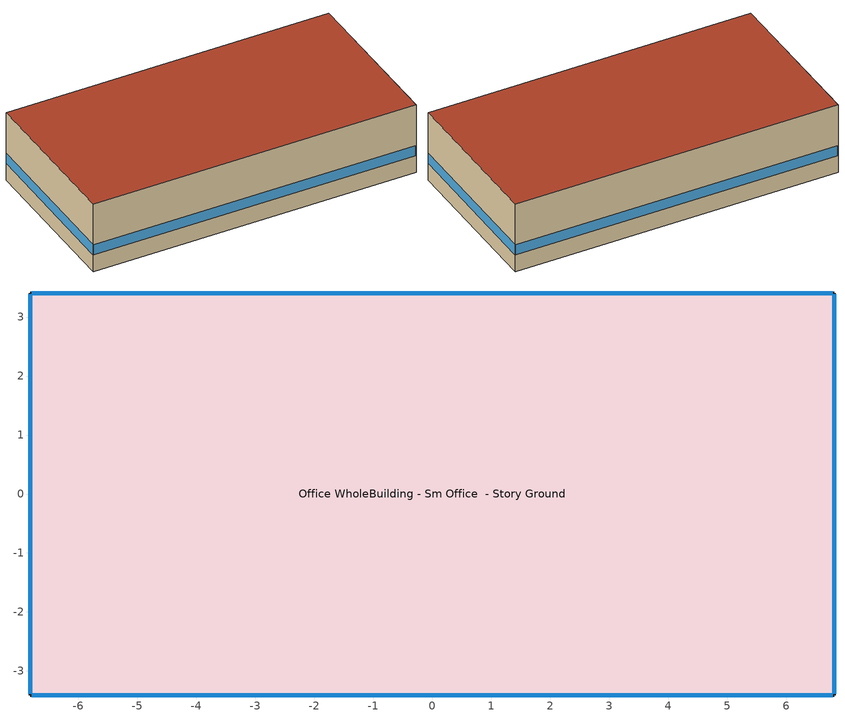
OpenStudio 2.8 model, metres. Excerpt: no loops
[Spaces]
Office WholeBuilding - Sm Office  - Story Ground
 floor ground (Typical Insulated Carpeted 6in Slab Floor): -6.82,-3.41 -6.82,3.41 6.82,3.41 6.82,-3.41 z0
 wall outside (Typical Insulated Exterior Mass Wall R-9.62): -6.82,3.41 -6.82,-3.41 6.82,-3.41 6.82,3.41 -6.82,3.41 z0:3.05
 window (U 0.52 SHGC 0.40 Dbl Ref-D Clr 6mm/13mm Air): -6.82,3.38 -6.82,-3.38 / 6.82,-3.38 6.82,3.38 / 6.79,3.41 -6.79,3.41 / -6.79,-3.41 6.79,-3.41 z0.76:1.22
 roof outside (Typical IEAD Roof R-20.83): 6.82,-3.41 6.82,3.41 -6.82,3.41 -6.82,-3.41 z3.05
[Site]
Newark Intl Airport_NJ_USA: Latitude {deg}=40.68; Longitude {deg}=-74.17; Time Zone {hr}=-5; Elevation {m}=9; Terrain=City
[Site:WaterMainsTemperature]
Calculation Method=Correlation; Annual Average Outdoor Air Temperature {C}=13.965; Maximum Difference In Monthly Average Outdoor Air Temperatures {deltaC}=25.57
[SizingPeriod:DesignDay] Barometric Pressure {Pa}=101217; Sky Clearness=0; Rain Indicator=0; Snow Indicator=0; Day of Month=21; Daylight Saving Time Indicator=0; Dry-Bulb Temperature Range Modifier Type=DefaultMultipliers
Name | Maximum Dry-Bulb Temperature {C} | Daily Dry-Bulb Temperature Range {deltaC} | Humidity Indicating Conditions at Maximum Dry-Bulb | Wind Speed {m/s} | Wind Direction {deg} | Month | Day Type | Humidity Indicating Type | Solar Model Indicator | ASHRAE Taub | ASHRAE Taud
Newark Intl Airport Ann Clg .4% Condns DB=>MWB 1 | 34.5 | 9 | 23.7 | 5.7 | 260 | 7 | SummerDesignDay | Wetbulb | ASHRAETau | 0.452 | 2.128
Newark Intl Airport Ann Clg .4% Condns WB=>MDB 1 | 31.5 | 9 | 25.4 | 5.7 | 260 | 7 | SummerDesignDay | Wetbulb | ASHRAETau | 0.452 | 2.128
Newark Intl Airport Ann Clg 1% Condns DB=>MWB 1 | 32.8 | 9 | 22.8 | 5.7 | 260 | 7 | SummerDesignDay | Wetbulb | ASHRAETau | 0.452 | 2.128
Newark Intl Airport Ann Clg 2% Condns DP=>MDB 1 | 26.6 | 9 | 22.4 | 5.7 | 260 | 7 | SummerDesignDay | Dewpoint | ASHRAETau | 0.452 | 2.128
Newark Intl Airport Ann Htg 99% Condns DB 1 | -8.6 | 0 | -8.6 | 6.2 | 320 | 1 | WinterDesignDay | Wetbulb | ASHRAEClearSky
Newark Intl Airport Ann Htg 99.6% Condns DB 1 | -10.9 | 0 | -10.9 | 6.2 | 320 | 1 | WinterDesignDay | Wetbulb | ASHRAEClearSky
Newark Intl Airport Ann Htg Wind 99% Condns WS=>MCDB 1 | 0.5 | 0 | 0.5 | 11.7 | 320 | 1 | WinterDesignDay | Wetbulb | ASHRAEClearSky
Newark Intl Airport April .4% Condns DB=>MCWB 1 | 30.5 | 9.4 | 18.4 | 5.7 | 260 | 4 | SummerDesignDay | Wetbulb | ASHRAETau | 0.386 | 2.312
Newark Intl Airport April .4% Condns WB=>MCDB 1 | 28 | 9.4 | 19.4 | 5.7 | 260 | 4 | SummerDesignDay | Wetbulb | ASHRAETau | 0.386 | 2.312
Newark Intl Airport August .4% Condns DB=>MCWB 1 | 36.2 | 8.7 | 24.2 | 5.7 | 260 | 8 | SummerDesignDay | Wetbulb | ASHRAETau | 0.439 | 2.191
Newark Intl Airport August .4% Condns WB=>MCDB 1 | 33 | 8.7 | 26.2 | 5.7 | 260 | 8 | SummerDesignDay | Wetbulb | ASHRAETau | 0.439 | 2.191
Newark Intl Airport December .4% Condns DB=>MCWB 1 | 18.6 | 7.1 | 15.2 | 5.7 | 260 | 12 | SummerDesignDay | Wetbulb | ASHRAETau | 0.324 | 2.56
Newark Intl Airport December .4% Condns WB=>MCDB 1 | 17.5 | 7.1 | 15.6 | 5.7 | 260 | 12 | SummerDesignDay | Wetbulb | ASHRAETau | 0.324 | 2.56
Newark Intl Airport February .4% Condns DB=>MCWB 1 | 17.7 | 8 | 12.1 | 5.7 | 260 | 2 | SummerDesignDay | Wetbulb | ASHRAETau | 0.331 | 2.461
Newark Intl Airport February .4% Condns WB=>MCDB 1 | 16.5 | 8 | 14.4 | 5.7 | 260 | 2 | SummerDesignDay | Wetbulb | ASHRAETau | 0.331 | 2.461
Newark Intl Airport January .4% Condns DB=>MCWB 1 | 17.4 | 7.3 | 13.8 | 5.7 | 260 | 1 | SummerDesignDay | Wetbulb | ASHRAETau | 0.319 | 2.492
Newark Intl Airport January .4% Condns WB=>MCDB 1 | 16.6 | 7.3 | 15.1 | 5.7 | 260 | 1 | SummerDesignDay | Wetbulb | ASHRAETau | 0.319 | 2.492
Newark Intl Airport July .4% Condns DB=>MCWB 1 | 37.3 | 9 | 24.1 | 5.7 | 260 | 7 | SummerDesignDay | Wetbulb | ASHRAETau | 0.452 | 2.128
Newark Intl Airport July .4% Condns WB=>MCDB 1 | 34.1 | 9 | 26.7 | 5.7 | 260 | 7 | SummerDesignDay | Wetbulb | ASHRAETau | 0.452 | 2.128
Newark Intl Airport June .4% Condns DB=>MCWB 1 | 35.5 | 9.5 | 23.6 | 5.7 | 260 | 6 | SummerDesignDay | Wetbulb | ASHRAETau | 0.468 | 2.042
Newark Intl Airport June .4% Condns WB=>MCDB 1 | 32.7 | 9.5 | 25.6 | 5.7 | 260 | 6 | SummerDesignDay | Wetbulb | ASHRAETau | 0.468 | 2.042
Newark Intl Airport March .4% Condns DB=>MCWB 1 | 25.3 | 9 | 16.8 | 5.7 | 260 | 3 | SummerDesignDay | Wetbulb | ASHRAETau | 0.362 | 2.395
Newark Intl Airport March .4% Condns WB=>MCDB 1 | 23.8 | 9 | 17.7 | 5.7 | 260 | 3 | SummerDesignDay | Wetbulb | ASHRAETau | 0.362 | 2.395
Newark Intl Airport May .4% Condns DB=>MCWB 1 | 33.3 | 9.9 | 20.9 | 5.7 | 260 | 5 | SummerDesignDay | Wetbulb | ASHRAETau | 0.418 | 2.179
Newark Intl Airport May .4% Condns WB=>MCDB 1 | 30.1 | 9.9 | 23.1 | 5.7 | 260 | 5 | SummerDesignDay | Wetbulb | ASHRAETau | 0.418 | 2.179
Newark Intl Airport November .4% Condns DB=>MCWB 1 | 22.4 | 8.1 | 16 | 5.7 | 260 | 11 | SummerDesignDay | Wetbulb | ASHRAETau | 0.33 | 2.551
Newark Intl Airport November .4% Condns WB=>MCDB 1 | 20.8 | 8.1 | 18.5 | 5.7 | 260 | 11 | SummerDesignDay | Wetbulb | ASHRAETau | 0.33 | 2.551
Newark Intl Airport October .4% Condns DB=>MCWB 1 | 27.9 | 9 | 19.9 | 5.7 | 260 | 10 | SummerDesignDay | Wetbulb | ASHRAETau | 0.351 | 2.498
Newark Intl Airport October .4% Condns WB=>MCDB 1 | 24.6 | 9 | 21.8 | 5.7 | 260 | 10 | SummerDesignDay | Wetbulb | ASHRAETau | 0.351 | 2.498
Newark Intl Airport September .4% Condns DB=>MCWB 1 | 32.6 | 8.7 | 22 | 5.7 | 260 | 9 | SummerDesignDay | Wetbulb | ASHRAETau | 0.403 | 2.325
Newark Intl Airport September .4% Condns WB=>MCDB 1 | 29.1 | 8.7 | 24.8 | 5.7 | 260 | 9 | SummerDesignDay | Wetbulb | ASHRAETau | 0.403 | 2.325
[ClimateZones]
Climate Zone Institution Name 1=ASHRAE; Climate Zone Document Name 1=ANSI/ASHRAE Standard 169; Climate Zone Document Year 1=2006; Climate Zone Value 1=ASHRAE 169-2013-4A
[Building]
ComStock DOE Ref Pre-1980|SmallOffice: North Axis {deg}=225; Default Construction Set=Res ComStock DOE Ref Pre-1980 - Office - ASHRAE 169-2013-4A; Default Schedule Set=Building Default Schedule Set; Standards Building Type=Office
[Site:GroundTemperature:BuildingSurface]
19.527, 19.502, 19.536, 19.598, 20.002, 21.64, 22.225, 22.375, 21.449, 20.121, 19.802, 19.633
[DefaultConstructionSet]
Res ComStock DOE Ref Pre-1980 - Office - ASHRAE 169-2013-4A: Default Exterior Surface Constructions=Default Surface Constructions 1; Default Interior Surface Constructions=Default Surface Constructions 2; Default Ground Contact Surface Constructions=Default Surface Constructions 3; Default Exterior SubSurface Constructions=Default Sub Surface Constructions 1; Default Interior SubSurface Constructions=Default Sub Surface Constructions 2; Interior Partition Construction=Typical Interior Partition
[DefaultSurfaceConstructions]
Name | Floor Construction | Wall Construction | Roof Ceiling Construction
Default Surface Constructions 1 | Typical Insulated Exterior Mass Floor | Typical Insulated Exterior Mass Wall R-5.62 | Typical IEAD Roof R-11.63
Default Surface Constructions 2 | Typical Interior Floor | Typical Interior Wall | Typical Interior Ceiling
Default Surface Constructions 3 | ext-slab-mass | Typical Insulated Basement Mass Wall
[Construction]
Typical Insulated Exterior Mass Floor: 4 in. Normalweight Concrete Floor, Typical Carpet Pad
Typical Insulated Exterior Mass Wall R-5.62: 1IN Stucco, 8IN CONCRETE HW RefBldg, Typical Insulation R-3.23, 1/2IN Gypsum
Typical IEAD Roof R-11.63: Roof Membrane, Typical Insulation R-10.51, Metal Roof Surface
Typical Interior Floor: 100mm Normalweight concrete floor, CP02 CARPET PAD
Typical Interior Wall: G01 13mm gypsum board, G01 13mm gypsum board
Typical Interior Ceiling: CP02 CARPET PAD, 100mm Normalweight concrete floor
ext-slab-mass: HW CONCRETE, CP02 CARPET PAD
Typical Insulated Basement Mass Wall: 8 in. Concrete Block Basement Wall
U 1.22 SHGC 0.54 Simple Glazing Window SHGC 0.54: U 1.22 SHGC 0.54 Simple Glazing SHGC 0.54
U 1.22 SHGC 0.54 Simple Glazing Window SHGC 0.54 1: U 1.22 SHGC 0.54 Simple Glazing SHGC 0.54 1
Typical Insulated Metal Door: F08 Metal surface, Typical Insulation R-7.23
U 0.88 SHGC 0.16 Sgl Ref-A-L Clr 6mm: REF A CLEAR LO 6MM
Typical Overhead Door: Typical Insulation R-7.23
Typical Interior Window: Clear 3mm
Typical Interior Door; Typical Interior Partition: G05 25mm wood
InteriorFurnishings 1: Std Wood 6inch 1
Typical Insulated Carpeted 6in Slab Floor: 6 in. Normalweight Concrete Floor, Typical Carpet Pad
Typical Insulated Exterior Mass Wall R-9.62: 1IN Stucco, 8IN CONCRETE HW RefBldg, Typical Insulation R-7.23, 1/2IN Gypsum
Typical IEAD Roof R-20.83: Roof Membrane, Typical Insulation R-19.72, Metal Roof Surface
U 0.52 SHGC 0.40 Dbl Ref-D Clr 6mm/13mm Air: REF D CLEAR 6MM, AIR 13MM, CLEAR 6MM
[Material:NoMass] Roughness=Smooth; Thermal Absorptance=0.9; Solar Absorptance=0.7
Name | Thermal Resistance {m2-K/W} | Visible Absorptance
Typical Insulation R-3.23 | 0.568747 | 0.7
Typical Carpet Pad; CP02 CARPET PAD | 0.21648 | 0.8
Typical Insulation R-10.51 | 1.85103 | 0.7
Typical Insulation R-7.23 | 1.27273 | 0.7
Typical Insulation R-19.72 | 3.4722 | 0.7
[Material]
Name | Roughness | Thickness {m} | Conductivity {W/m-K} | Density {kg/m3} | Specific Heat {J/kg-K} | Thermal Absorptance | Solar Absorptance | Visible Absorptance
4 in. Normalweight Concrete Floor | MediumRough | 0.1016 | 2.31 | 2322 | 832 | 0.9 | 0.7 | 0.7
1IN Stucco | Smooth | 0.0253 | 0.6918 | 1858 | 837 | 0.9 | 0.7 | 0.92
8IN CONCRETE HW RefBldg | Rough | 0.2032 | 1.311 | 2240 | 836.8 | 0.9 | 0.7 | 0.7
1/2IN Gypsum | Smooth | 0.0127 | 0.16 | 784.9 | 830 | 0.9 | 0.4 | 0.4
Roof Membrane | VeryRough | 0.0095 | 0.16 | 1121.29 | 1460 | 0.9 | 0.7 | 0.7
Metal Roof Surface; F08 Metal surface | Smooth | 0.0008 | 45.28 | 7824 | 500 | 0.9 | 0.7 | 0.7
100mm Normalweight concrete floor | MediumRough | 0.1016 | 2.31045 | 2322 | 832.557 |  | 0 | 0
G01 13mm gypsum board | Smooth | 0.0127 | 0.160031 | 800.001 | 1090.73 | 0.9 | 0.7 | 0.5
HW CONCRETE | Rough | 0.1016 | 1.31125 | 2240 | 837.36 | 0.9 | 0.7 | 0.7
8 in. Concrete Block Basement Wall | MediumRough | 0.2032 | 1.326 | 1842 | 912 | 0.9 | 0.7 | 0.7
G05 25mm wood | MediumSmooth | 0.0254 | 0.15 | 608 | 1630 | 0.9 | 0.5 | 0.5
Std Wood 6inch 1 | MediumSmooth | 0.15 | 0.12 | 540 | 1210 | 0.9 | 0.7 | 0.7
6 in. Normalweight Concrete Floor | MediumRough | 0.1524 | 2.31 | 2322 | 832 | 0.9 | 0.7 | 0.7
[DefaultSubSurfaceConstructions]
Name | Fixed Window Construction | Operable Window Construction | Door Construction | Glass Door Construction | Overhead Door Construction | Tubular Daylight Dome Construction | Tubular Daylight Diffuser Construction
Default Sub Surface Constructions 1 | U 1.22 SHGC 0.54 Simple Glazing Window SHGC 0.54 | U 1.22 SHGC 0.54 Simple Glazing Window SHGC 0.54 1 | Typical Insulated Metal Door | U 0.88 SHGC 0.16 Sgl Ref-A-L Clr 6mm | Typical Overhead Door | Typical Interior Window | Typical Interior Window
Default Sub Surface Constructions 2 | Typical Interior Window | Typical Interior Window | Typical Interior Door
[WindowMaterial:SimpleGlazingSystem] U-Factor {W/m2-K}=6.92748; Solar Heat Gain Coefficient=0.54; Visible Transmittance=0.38
U 1.22 SHGC 0.54 Simple Glazing SHGC 0.54; U 1.22 SHGC 0.54 Simple Glazing SHGC 0.54 1
[WindowMaterial:Glazing] Optical Data Type=SpectralAverage; Infrared Transmittance at Normal Incidence=0; Front Side Infrared Hemispherical Emissivity=0.84; Conductivity {W/m-K}=0.9; Dirt Correction Factor for Solar and Visible Transmittance=1; Solar Diffusing=No
Name | Thickness {m} | Solar Transmittance at Normal Incidence | Front Side Solar Reflectance at Normal Incidence | Back Side Solar Reflectance at Normal Incidence | Visible Transmittance at Normal Incidence | Front Side Visible Reflectance at Normal Incidence | Back Side Visible Reflectance at Normal Incidence | Back Side Infrared Hemispherical Emissivity
REF A CLEAR LO 6MM | 0.006 | 0.066 | 0.341 | 0.493 | 0.08 | 0.41 | 0.37 | 0.4
Clear 3mm | 0.003 | 0.837 | 0.075 | 0.075 | 0.898 | 0.081 | 0.081 | 0.84
REF D CLEAR 6MM | 0.006 | 0.429 | 0.308 | 0.379 | 0.334 | 0.453 | 0.505 | 0.82
CLEAR 6MM | 0.006 | 0.775 | 0.071 | 0.071 | 0.881 | 0.08 | 0.08 | 0.84
[WindowMaterial:Gas]
AIR 13MM: Gas Type=Air; Thickness {m}=0.0127
[SpaceType]
Office WholeBuilding - Sm Office - ComStock DOE Ref Pre-1980: Default Schedule Set=Office WholeBuilding - Sm Office Schedule Set; Design Specification Outdoor Air Object=Office WholeBuilding - Sm Office Ventilation; Standards Building Type=Office; Standards Space Type=WholeBuilding - Sm Office
[BuildingStory]
Story Ground: Nominal Z Coordinate {m}=0; Nominal Floor to Floor Height {m}=3.048
[Space]
Office WholeBuilding - Sm Office  - Story Ground: Space Type=Office WholeBuilding - Sm Office - ComStock DOE Ref Pre-1980; Building Story=Story Ground; Thermal Zone=Zone Office WholeBuilding - Sm Office  - Story Ground
[ThermalZone]
Zone Office WholeBuilding - Sm Office  - Story Ground: Multiplier=1; Thermostat=Office WholeBuilding - Sm Office - ComStock DOE Ref Pre-1980 Thermostat; Use Ideal Air Loads=No
[People:Definition]
Office WholeBuilding - Sm Office People Definition: Number of People Calculation Method=People/Area; People per Space Floor Area {person/m2}=0.0538196; Fraction Radiant=0.3
[People]
Office WholeBuilding - Sm Office People: People Definition=Office WholeBuilding - Sm Office People Definition; Space or SpaceType=Office WholeBuilding - Sm Office - ComStock DOE Ref Pre-1980; Work Efficiency Schedule=Work Efficiency Schedule; Clothing Insulation Schedule=Clothing Schedule; Air Velocity Schedule=Air Velocity Schedule; Multiplier=1
[Lights:Definition]
Office WholeBuilding - Sm Office Lights Definition: Design Level Calculation Method=Watts/Area; Watts per Space Floor Area {W/m2}=9.68752; Fraction Radiant=0.7; Fraction Visible=0.2; Return Air Fraction=0
[Lights]
Office WholeBuilding - Sm Office Lights: Lights Definition=Office WholeBuilding - Sm Office Lights Definition; Space or SpaceType=Office WholeBuilding - Sm Office - ComStock DOE Ref Pre-1980; Fraction Replaceable=1
[ElectricEquipment:Definition]
Office WholeBuilding - Sm Office Elec Equip Definition: Design Level Calculation Method=Watts/Area; Watts per Space Floor Area {W/m2}=6.78126; Fraction Latent=0; Fraction Radiant=0.5; Fraction Lost=0
[ElectricEquipment]
Office WholeBuilding - Sm Office Elec Equip: Electric Equipment Definition=Office WholeBuilding - Sm Office Elec Equip Definition; Space or SpaceType=Office WholeBuilding - Sm Office - ComStock DOE Ref Pre-1980
[DesignSpecification:OutdoorAir]
Office WholeBuilding - Sm Office Ventilation: Outdoor Air Method=Sum; Outdoor Air Flow per Person {m3/s-person}=0; Outdoor Air Flow per Floor Area {m3/s-m2}=0.000508; Outdoor Air Flow Rate {m3/s}=0; Outdoor Air Flow Air Changes per Hour {1/hr}=0
[DefaultScheduleSet]
Name | Number of People Schedule | People Activity Level Schedule | Lighting Schedule | Electric Equipment Schedule | Infiltration Schedule | Hours of Operation Schedule
Office WholeBuilding - Sm Office Schedule Set | Small Office Bldg Occ | Small Office Activity | Office Bldg Light | Small Office Bldg Equip | Small Office Infil Quarter On
Building Default Schedule Set |  |  |  |  |  | Building Hours of Operation NonResidential
[SpaceInfiltration:DesignFlowRate]
Office WholeBuilding - Sm Office  - Story Ground Infiltration: Space or SpaceType=Office WholeBuilding - Sm Office  - Story Ground; Schedule=Always On Discrete; Design Flow Rate Calculation Method=Flow/ExteriorArea; Flow per Exterior Surface Area {m3/s-m2}=0.000587406; Constant Term Coefficient=0; Temperature Term Coefficient=0; Velocity Term Coefficient=0.224; Velocity Squared Term Coefficient=0
[Exterior:Lights:Definition]
Name | Design Level {W}
Parking Areas and Drives Def (W/ft^2) | 0.1
Building Facades Def (W/ft^2) | 0.15
Main Entries Def (W/ft) | 30
Other Doors Def (W/ft) | 20
[Exterior:Lights] Schedule=Always On Discrete; Control Option=AstronomicalClock
Name | Exterior Lights Definition | Multiplier
Parking Areas and Drives | Parking Areas and Drives Def (W/ft^2) | 1620
Building Facades | Building Facades Def (W/ft^2) | 1341.64
Main Entries | Main Entries Def (W/ft) | 8
Other Doors | Other Doors Def (W/ft) | 0.8
[ThermostatSetpoint:DualSetpoint]
Office WholeBuilding - Sm Office - ComStock DOE Ref Pre-1980 Thermostat: Heating Setpoint Temperature Schedule=Small Office HtgSetp; Cooling Setpoint Temperature Schedule=Small Office ClgSetp
[AvailabilityManager:NightCycle]
Availability Manager Night Cycle 1: Control Type=CycleOnAny; Thermostat Tolerance {deltaC}=1; Cycling Run Time {s}=3600
[InternalMass:Definition]
Internal Mass Definition 2: Construction=InteriorFurnishings 1; Design Level Calculation Method=SurfaceArea/Area; Surface Area per Space Floor Area=2
[InternalMass]
Office WholeBuilding - Sm Office  - Story Ground Mass: Internal Mass Definition=Internal Mass Definition 2; Space or SpaceType=Office WholeBuilding - Sm Office  - Story Ground; Multiplier=1
[HeatExchanger:AirToAir:SensibleAndLatent]
1 Zone DOAS ERV: Availability Schedule=Always On Discrete; Nominal Supply Air Flow Rate {m3/s}=autosize; Sensible Effectiveness at 100% Heating Air Flow=0.5; Latent Effectiveness at 100% Heating Air Flow=0.5; Sensible Effectiveness at 75% Heating Air Flow=0.5; Latent Effectiveness at 75% Heating Air Flow=0.5; Sensible Effectiveness at 100% Cooling Air Flow=0.5; Latent Effectiveness at 100% Cooling Air Flow=0.5; Sensible Effectiveness at 75% Cooling Air Flow=0.5; Latent Effectiveness at 75% Cooling Air Flow=0.5; Nominal Electric Power {W}=83.8622; Supply Air Outlet Temperature Control=No; Heat Exchanger Type=Rotary; Frost Control Type=ExhaustOnly; Threshold Temperature {C}=-23.3; Initial Defrost Time Fraction=0.167; Rate of Defrost Time Fraction Increase {1/K}=1.44; Economizer Lockout=Yes
[SetpointManager:OutdoorAirPretreat]
Setpoint Manager Outdoor Air Pretreat 1: Minimum Setpoint Temperature {C}=-99; Maximum Setpoint Temperature {C}=99; Minimum Setpoint Humidity Ratio {kgWater/kgDryAir}=1e-05; Maximum Setpoint Humidity Ratio {kgWater/kgDryAir}=1
[Schedule:Ruleset]
Name | Default Day Schedule | Summer Design Day Schedule | Winter Design Day Schedule
Clothing Schedule | Clothing Schedule Default Winter Clothes
Air Velocity Schedule | Air Velocity Schedule Default
Work Efficiency Schedule | Work Efficiency Schedule Default
Small Office Bldg Occ | Small Office Bldg Occ Default | Small Office Bldg Occ Summer Design Day | Small Office Bldg Occ Winter Design Day
Small Office Activity | Small Office Activity Default | Small Office Activity Summer Design Day | Small Office Activity Winter Design Day
Office Bldg Light | Office Bldg Light Default | Office Bldg Light Summer Design Day | Office Bldg Light Winter Design Day
Small Office Bldg Equip | Small Office Bldg Equip Default | Small Office Bldg Equip Summer Design Day | Small Office Bldg Equip Winter Design Day
Small Office Infil Quarter On | Small Office Infil Quarter On Default | Small Office Infil Quarter On Summer Design Day | Small Office Infil Quarter On Winter Design Day
Small Office HtgSetp | Small Office HtgSetp Default | Small Office HtgSetp Summer Design Day | Small Office HtgSetp Winter Design Day
Small Office ClgSetp | Small Office ClgSetp Default | Small Office ClgSetp Summer Design Day | Small Office ClgSetp Winter Design Day
Building Hours of Operation NonResidential | Building Hours of Operation NonResidential Default | Building Hours of Operation NonResidential Summer Design Day | Building Hours of Operation NonResidential Winter Design Day
[Schedule:Day]
Clothing Schedule Default Winter Clothes; Office Bldg Light Summer Design Day; Small Office Bldg Equip Summer Design Day; Small Office Infil Quarter On Sun Day; Building Hours of Operation NonResidential Winter Design Day; Building Hours of Operation NonResidential Summer Design Day: 24, 0, 1
Clothing Schedule Summer Clothes: 24, 0, 0.5
Air Velocity Schedule Default: 24, 0, 0.2
Work Efficiency Schedule Default; Small Office Bldg Occ Winter Design Day; Office Bldg Light Winter Design Day; Small Office Bldg Equip Winter Design Day; Building Hours of Operation NonResidential Sunday: 24, 0, 0
Small Office Bldg Occ Default: Yes, 0, 15, 0.0321429, 0, 30, 0.0285714, 0, 45, 0.025, 1, 0, 0.0214286, 1, 15, 0.0178571, 1, 30, 0.0142857, 1, 45, 0.0107143, 2, 0, 0.00714286, 2, 15, 0.00357143, 2, 30, 0, 6, 0, 0, 6, 15, 0.025, 6, 30, 0.05, 6, 45, 0.075, 7, 0, 0.1, 7, 15, 0.125, 7, 30, 0.15, 7, 45, 0.175, 8, 0, 0.2, 8, 15, 0.3875, 8, 30, 0.575, 8, 45, 0.7625, 9, 0, 0.95, 12, 15, 0.95, 12, 30, 0.8375, 12, 45, 0.725, 13, 0, 0.6125, 13, 15, 0.5, 13, 30, 0.6125, 13, 45, 0.725, 14, 0, 0.8375, 14, 15, 0.95, 17, 30, 0.95, 17, 45, 0.7875, 18, 0, 0.625, 18, 15, 0.4625, 18, 30, 0.3, 18, 45, 0.25, 19, 0, 0.2, 19, 15, 0.15, 19, 30, 0.1, 20, 0, 0.1, 20, 15, 0.09375, 20, 30, 0.0875, 20, 45, 0.08125, 21, 0, 0.075, 21, 15, 0.06875, 21, 30, 0.0625, 21, 45, 0.05625, 22, 0, 0.05, 23, 0, 0.05, 23, 15, 0.0464286, 23, 30, 0.0428571, 23, 45, 0.0392857, 24, 0, 0.0357143
Small Office Bldg Occ Sat Day; autogen Schedule Rule 2 2_day_sch: Yes, 5, 0, 0, 5, 15, 0.0125, 5, 30, 0.025, 5, 45, 0.0375, 6, 0, 0.05, 6, 15, 0.0625, 6, 30, 0.075, 6, 45, 0.0875, 7, 0, 0.1, 7, 15, 0.125, 7, 30, 0.15, 7, 45, 0.175, 8, 0, 0.2, 8, 15, 0.225, 8, 30, 0.25, 8, 45, 0.275, 9, 0, 0.3, 10, 0, 0.3, 10, 15, 0.2875, 10, 30, 0.275, 10, 45, 0.2625, 11, 0, 0.25, 11, 15, 0.2375, 11, 30, 0.225, 11, 45, 0.2125, 12, 0, 0.2, 12, 15, 0.1875, 12, 30, 0.175, 12, 45, 0.1625, 13, 0, 0.15, 13, 15, 0.1375, 13, 30, 0.125, 13, 45, 0.1125, 14, 0, 0.1, 15, 0, 0.1, 15, 15, 0.09375, 15, 30, 0.0875, 15, 45, 0.08125, 16, 0, 0.075, 16, 15, 0.06875, 16, 30, 0.0625, 16, 45, 0.05625, 17, 0, 0.05, 17, 15, 0.04375, 17, 30, 0.0375, 17, 45, 0.03125, 18, 0, 0.025, 18, 15, 0.01875, 18, 30, 0.0125, 18, 45, 0.00625, 19, 0, 0, 24, 0, 0
Small Office Bldg Occ Summer Design Day: 6, 0, 0, 22, 0, 1, 24, 0, 0.05
Small Office Bldg Occ WntrDsn|Sun Day: Yes, 24, 0, 0
Small Office Activity Default; autogen Small Office Activity 0_day_sch; autogen Small Office Activity 1_day_sch: Yes, 24, 0, 120
Small Office Activity Winter Design Day; Small Office Activity Summer Design Day: 24, 0, 120
Office Bldg Light Default: Yes, 0, 15, 0.0625, 0, 30, 0.05, 4, 30, 0.05, 4, 45, 0.05625, 5, 0, 0.0625, 5, 15, 0.06875, 5, 30, 0.075, 5, 45, 0.08125, 6, 0, 0.0875, 6, 15, 0.09375, 6, 30, 0.1, 7, 0, 0.1, 7, 15, 0.15, 7, 30, 0.2, 7, 45, 0.25, 8, 0, 0.3, 8, 15, 0.45, 8, 30, 0.6, 8, 45, 0.75, 9, 0, 0.9, 17, 30, 0.9, 17, 45, 0.8, 18, 0, 0.7, 18, 15, 0.6, 18, 30, 0.5, 18, 45, 0.45, 19, 0, 0.4, 19, 15, 0.35, 19, 30, 0.3, 20, 0, 0.3, 20, 15, 0.2875, 20, 30, 0.275, 20, 45, 0.2625, 21, 0, 0.25, 21, 15, 0.2375, 21, 30, 0.225, 21, 45, 0.2125, 22, 0, 0.2, 22, 30, 0.2, 22, 45, 0.175, 23, 0, 0.15, 23, 15, 0.125, 23, 30, 0.1, 23, 45, 0.0875, 24, 0, 0.075
Office Bldg Light Sat Day; autogen Schedule Rule 4 2_day_sch: Yes, 5, 0, 0.05, 5, 15, 0.05625, 5, 30, 0.0625, 5, 45, 0.06875, 6, 0, 0.075, 6, 15, 0.08125, 6, 30, 0.0875, 6, 45, 0.09375, 7, 0, 0.1, 7, 15, 0.125, 7, 30, 0.15, 7, 45, 0.175, 8, 0, 0.2, 8, 15, 0.225, 8, 30, 0.25, 8, 45, 0.275, 9, 0, 0.3, 10, 0, 0.3, 10, 15, 0.290625, 10, 30, 0.28125, 10, 45, 0.271875, 11, 0, 0.2625, 11, 15, 0.253125, 11, 30, 0.24375, 11, 45, 0.234375, 12, 0, 0.225, 12, 15, 0.215625, 12, 30, 0.20625, 12, 45, 0.196875, 13, 0, 0.1875, 13, 15, 0.178125, 13, 30, 0.16875, 13, 45, 0.159375, 14, 0, 0.15, 15, 0, 0.15, 15, 15, 0.14375, 15, 30, 0.1375, 15, 45, 0.13125, 16, 0, 0.125, 16, 15, 0.11875, 16, 30, 0.1125, 16, 45, 0.10625, 17, 0, 0.1, 17, 15, 0.09375, 17, 30, 0.0875, 17, 45, 0.08125, 18, 0, 0.075, 18, 15, 0.06875, 18, 30, 0.0625, 18, 45, 0.05625, 19, 0, 0.05, 24, 0, 0.05
Office Bldg Light Sun Day: Yes, 24, 0, 0.05
Small Office Bldg Equip Default: Yes, 6, 30, 0.4, 6, 45, 0.43125, 7, 0, 0.4625, 7, 15, 0.49375, 7, 30, 0.525, 7, 45, 0.55625, 8, 0, 0.5875, 8, 15, 0.61875, 8, 30, 0.65, 8, 45, 0.68125, 9, 0, 0.7125, 9, 15, 0.74375, 9, 30, 0.775, 9, 45, 0.80625, 10, 0, 0.8375, 10, 15, 0.86875, 10, 30, 0.9, 12, 15, 0.9, 12, 30, 0.875, 12, 45, 0.85, 13, 0, 0.825, 13, 15, 0.8, 13, 30, 0.825, 13, 45, 0.85, 14, 0, 0.875, 14, 15, 0.9, 17, 30, 0.9, 17, 45, 0.8, 18, 0, 0.7, 18, 15, 0.6, 18, 30, 0.5, 18, 45, 0.475, 19, 0, 0.45, 19, 15, 0.425, 19, 30, 0.4, 24, 0, 0.4
Small Office Bldg Equip Sat Day; autogen Schedule Rule 6 2_day_sch: Yes, 5, 0, 0.3, 5, 15, 0.3125, 5, 30, 0.325, 5, 45, 0.3375, 6, 0, 0.35, 6, 15, 0.3625, 6, 30, 0.375, 6, 45, 0.3875, 7, 0, 0.4, 7, 15, 0.4125, 7, 30, 0.425, 7, 45, 0.4375, 8, 0, 0.45, 8, 15, 0.4625, 8, 30, 0.475, 8, 45, 0.4875, 9, 0, 0.5, 10, 0, 0.5, 10, 15, 0.490625, 10, 30, 0.48125, 10, 45, 0.471875, 11, 0, 0.4625, 11, 15, 0.453125, 11, 30, 0.44375, 11, 45, 0.434375, 12, 0, 0.425, 12, 15, 0.415625, 12, 30, 0.40625, 12, 45, 0.396875, 13, 0, 0.3875, 13, 15, 0.378125, 13, 30, 0.36875, 13, 45, 0.359375, 14, 0, 0.35, 15, 0, 0.35, 15, 15, 0.346875, 15, 30, 0.34375, 15, 45, 0.340625, 16, 0, 0.3375, 16, 15, 0.334375, 16, 30, 0.33125, 16, 45, 0.328125, 17, 0, 0.325, 17, 15, 0.321875, 17, 30, 0.31875, 17, 45, 0.315625, 18, 0, 0.3125, 18, 15, 0.309375, 18, 30, 0.30625, 18, 45, 0.303125, 19, 0, 0.3, 24, 0, 0.3
Small Office Bldg Equip Sun Day: Yes, 24, 0, 0.3
Small Office Infil Quarter On Default; Small Office Infil Quarter On Summer Design Day: 6, 0, 1, 22, 0, 0.25, 24, 0, 1
Small Office Infil Quarter On Winter Design Day; Small Office Infil Quarter On WntrDsn|Sat Day: 6, 0, 1, 18, 0, 0.25, 24, 0, 1
Small Office HtgSetp Default: Yes, 6, 30, 15.6, 23, 0, 21, 24, 0, 15.6
Small Office HtgSetp Sat Day; autogen Schedule Rule 11 2_day_sch: Yes, 6, 0, 15.6, 18, 0, 21, 24, 0, 15.6
Small Office HtgSetp Summer Design Day: 24, 0, 15.6
Small Office HtgSetp SmrDsn|Sun Day: Yes, 24, 0, 15.6
Small Office HtgSetp Winter Design Day: 24, 0, 21
Small Office ClgSetp Default: Yes, 6, 30, 26.7, 23, 0, 24, 24, 0, 26.7
Small Office ClgSetp Summer Design Day: 6, 0, 26.7, 22, 0, 24, 24, 0, 26.7
Small Office ClgSetp Sat Day; autogen Schedule Rule 13 2_day_sch: Yes, 6, 0, 26.7, 18, 0, 24, 24, 0, 26.7
Small Office ClgSetp Winter Design Day: 24, 0, 26.7
Small Office ClgSetp WntrDsn|Sun Day: Yes, 24, 0, 26.7
Building Hours of Operation NonResidential Default: 8, 30, 0, 19, 0, 1, 24, 0, 0
Building Hours of Operation NonResidential Saturday: 6, 0, 0, 17, 0, 1, 24, 0, 0
[Schedule:Rule]
Schedule Rule 1: Schedule Ruleset=Clothing Schedule; Rule Order=0; Day Schedule=Clothing Schedule Summer Clothes; Date Specification Type=DateRange; Start Month=5; Start Day=1; End Month=9; End Day=30
Schedule Rule 2: Schedule Ruleset=Small Office Bldg Occ; Rule Order=1; Day Schedule=Small Office Bldg Occ Sat Day; Date Specification Type=DateRange; Start Month=1; Start Day=1; End Month=12; End Day=31; Apply Saturday=Yes
Schedule Rule 3: Schedule Ruleset=Small Office Bldg Occ; Rule Order=0; Day Schedule=Small Office Bldg Occ WntrDsn|Sun Day; Date Specification Type=DateRange; Start Month=1; Start Day=1; End Month=12; End Day=31; Apply Sunday=Yes
Schedule Rule 4: Schedule Ruleset=Office Bldg Light; Rule Order=1; Day Schedule=Office Bldg Light Sat Day; Date Specification Type=DateRange; Start Month=1; Start Day=1; End Month=12; End Day=31; Apply Saturday=Yes
Schedule Rule 5: Schedule Ruleset=Office Bldg Light; Rule Order=0; Day Schedule=Office Bldg Light Sun Day; Date Specification Type=DateRange; Start Month=1; Start Day=1; End Month=12; End Day=31; Apply Sunday=Yes
Schedule Rule 6: Schedule Ruleset=Small Office Bldg Equip; Rule Order=1; Day Schedule=Small Office Bldg Equip Sat Day; Date Specification Type=DateRange; Start Month=1; Start Day=1; End Month=12; End Day=31; Apply Saturday=Yes
Schedule Rule 7: Schedule Ruleset=Small Office Bldg Equip; Rule Order=0; Day Schedule=Small Office Bldg Equip Sun Day; Date Specification Type=DateRange; Start Month=1; Start Day=1; End Month=12; End Day=31; Apply Sunday=Yes
Schedule Rule 8: Schedule Ruleset=Small Office Infil Quarter On; Rule Order=1; Day Schedule=Small Office Infil Quarter On Sun Day; Date Specification Type=DateRange; Start Month=1; Start Day=1; End Month=12; End Day=31; Apply Sunday=Yes
Schedule Rule 9: Schedule Ruleset=Small Office Infil Quarter On; Rule Order=0; Day Schedule=Small Office Infil Quarter On WntrDsn|Sat Day; Date Specification Type=DateRange; Start Month=1; Start Day=1; End Month=12; End Day=31; Apply Saturday=Yes
Schedule Rule 11: Schedule Ruleset=Small Office HtgSetp; Rule Order=1; Day Schedule=Small Office HtgSetp Sat Day; Date Specification Type=DateRange; Start Month=1; Start Day=1; End Month=12; End Day=31; Apply Saturday=Yes
Schedule Rule 12: Schedule Ruleset=Small Office HtgSetp; Rule Order=0; Day Schedule=Small Office HtgSetp SmrDsn|Sun Day; Date Specification Type=DateRange; Start Month=1; Start Day=1; End Month=12; End Day=31; Apply Sunday=Yes
Schedule Rule 13: Schedule Ruleset=Small Office ClgSetp; Rule Order=1; Day Schedule=Small Office ClgSetp Sat Day; Date Specification Type=DateRange; Start Month=1; Start Day=1; End Month=12; End Day=31; Apply Saturday=Yes
Schedule Rule 14: Schedule Ruleset=Small Office ClgSetp; Rule Order=0; Day Schedule=Small Office ClgSetp WntrDsn|Sun Day; Date Specification Type=DateRange; Start Month=1; Start Day=1; End Month=12; End Day=31; Apply Sunday=Yes
Building Hours of Operation NonResidential Saturday Rule: Schedule Ruleset=Building Hours of Operation NonResidential; Rule Order=1; Day Schedule=Building Hours of Operation NonResidential Saturday; Date Specification Type=DateRange; Start Month=1; Start Day=1; End Month=12; End Day=24; Apply Saturday=Yes
Building Hours of Operation NonResidential Sunday Rule: Schedule Ruleset=Building Hours of Operation NonResidential; Rule Order=0; Day Schedule=Building Hours of Operation NonResidential Sunday; Date Specification Type=DateRange; Start Month=1; Start Day=1; End Month=12; End Day=31; Apply Sunday=Yes
autogen Schedule Rule 4 2: Schedule Ruleset=Office Bldg Light; Rule Order=2; Day Schedule=autogen Schedule Rule 4 2_day_sch; Date Specification Type=SpecificDates; Apply Saturday=Yes; Apply Sunday=Yes; Apply Monday=Yes; Apply Tuesday=Yes; Apply Wednesday=Yes; Apply Thursday=Yes; Apply Friday=Yes; Specific Month 1=12; Specific Day 1=31
autogen Small Office Activity 0: Schedule Ruleset=Small Office Activity; Rule Order=0; Day Schedule=autogen Small Office Activity 0_day_sch; Date Specification Type=SpecificDates; Apply Saturday=Yes; Apply Sunday=Yes; Apply Monday=Yes; Apply Tuesday=Yes; Apply Wednesday=Yes; Apply Thursday=Yes; Apply Friday=Yes; Specific Month 1=1; Specific Day 1=2; Specific Month 2=1; Specific Day 2=9; Specific Month 3=1; Specific Day 3=16; Specific Month 4=1; Specific Day 4=23; Specific Month 5=1; Specific Day 5=30; Specific Month 6=2; Specific Day 6=6; Specific Month 7=2; Specific Day 7=13; Specific Month 8=2; Specific Day 8=20; Specific Month 9=2; Specific Day 9=27; Specific Month 10=3; Specific Day 10=5; Specific Month 11=3; Specific Day 11=12; Specific Month 12=3; Specific Day 12=19; Specific Month 13=3; Specific Day 13=26; Specific Month 14=4; Specific Day 14=2; Specific Month 15=4; Specific Day 15=9; Specific Month 16=4; Specific Day 16=16; Specific Month 17=4; Specific Day 17=23; Specific Month 18=4; Specific Day 18=30; Specific Month 19=5; Specific Day 19=7; Specific Month 20=5; Specific Day 20=14; Specific Month 21=5; Specific Day 21=21; Specific Month 22=5; Specific Day 22=28; Specific Month 23=6; Specific Day 23=4; Specific Month 24=6; Specific Day 24=11; Specific Month 25=6; Specific Day 25=18; Specific Month 26=6; Specific Day 26=25; Specific Month 27=7; Specific Day 27=2; Specific Month 28=7; Specific Day 28=9; Specific Month 29=7; Specific Day 29=16; Specific Month 30=7; Specific Day 30=23; Specific Month 31=7; Specific Day 31=30; Specific Month 32=8; Specific Day 32=6; Specific Month 33=8; Specific Day 33=13; Specific Month 34=8; Specific Day 34=20; Specific Month 35=8; Specific Day 35=27; Specific Month 36=9; Specific Day 36=3; Specific Month 37=9; Specific Day 37=10; Specific Month 38=9; Specific Day 38=17; Specific Month 39=9; Specific Day 39=24; Specific Month 40=10; Specific Day 40=1; Specific Month 41=10; Specific Day 41=8; Specific Month 42=10; Specific Day 42=15; Specific Month 43=10; Specific Day 43=22; Specific Month 44=10; Specific Day 44=29; Specific Month 45=11; Specific Day 45=5; Specific Month 46=11; Specific Day 46=12; Specific Month 47=11; Specific Day 47=19; Specific Month 48=11; Specific Day 48=26; Specific Month 49=12; Specific Day 49=3; Specific Month 50=12; Specific Day 50=10; Specific Month 51=12; Specific Day 51=17; Specific Month 52=12; Specific Day 52=24
autogen Small Office Activity 1: Schedule Ruleset=Small Office Activity; Rule Order=1; Day Schedule=autogen Small Office Activity 1_day_sch; Date Specification Type=SpecificDates; Apply Saturday=Yes; Apply Sunday=Yes; Apply Monday=Yes; Apply Tuesday=Yes; Apply Wednesday=Yes; Apply Thursday=Yes; Apply Friday=Yes; Specific Month 1=1; Specific Day 1=3; Specific Month 2=1; Specific Day 2=10; Specific Month 3=1; Specific Day 3=17; Specific Month 4=1; Specific Day 4=24; Specific Month 5=1; Specific Day 5=31; Specific Month 6=2; Specific Day 6=7; Specific Month 7=2; Specific Day 7=14; Specific Month 8=2; Specific Day 8=21; Specific Month 9=2; Specific Day 9=28; Specific Month 10=3; Specific Day 10=6; Specific Month 11=3; Specific Day 11=13; Specific Month 12=3; Specific Day 12=20; Specific Month 13=3; Specific Day 13=27; Specific Month 14=4; Specific Day 14=3; Specific Month 15=4; Specific Day 15=10; Specific Month 16=4; Specific Day 16=17; Specific Month 17=4; Specific Day 17=24; Specific Month 18=5; Specific Day 18=1; Specific Month 19=5; Specific Day 19=8; Specific Month 20=5; Specific Day 20=15; Specific Month 21=5; Specific Day 21=22; Specific Month 22=5; Specific Day 22=29; Specific Month 23=6; Specific Day 23=5; Specific Month 24=6; Specific Day 24=12; Specific Month 25=6; Specific Day 25=19; Specific Month 26=6; Specific Day 26=26; Specific Month 27=7; Specific Day 27=3; Specific Month 28=7; Specific Day 28=10; Specific Month 29=7; Specific Day 29=17; Specific Month 30=7; Specific Day 30=24; Specific Month 31=7; Specific Day 31=31; Specific Month 32=8; Specific Day 32=7; Specific Month 33=8; Specific Day 33=14; Specific Month 34=8; Specific Day 34=21; Specific Month 35=8; Specific Day 35=28; Specific Month 36=9; Specific Day 36=4; Specific Month 37=9; Specific Day 37=11; Specific Month 38=9; Specific Day 38=18; Specific Month 39=9; Specific Day 39=25; Specific Month 40=10; Specific Day 40=2; Specific Month 41=10; Specific Day 41=9; Specific Month 42=10; Specific Day 42=16; Specific Month 43=10; Specific Day 43=23; Specific Month 44=10; Specific Day 44=30; Specific Month 45=11; Specific Day 45=6; Specific Month 46=11; Specific Day 46=13; Specific Month 47=11; Specific Day 47=20; Specific Month 48=11; Specific Day 48=27; Specific Month 49=12; Specific Day 49=4; Specific Month 50=12; Specific Day 50=11; Specific Month 51=12; Specific Day 51=18; Specific Month 52=12; Specific Day 52=25
autogen Schedule Rule 6 2: Schedule Ruleset=Small Office Bldg Equip; Rule Order=2; Day Schedule=autogen Schedule Rule 6 2_day_sch; Date Specification Type=SpecificDates; Apply Saturday=Yes; Apply Sunday=Yes; Apply Monday=Yes; Apply Tuesday=Yes; Apply Wednesday=Yes; Apply Thursday=Yes; Apply Friday=Yes; Specific Month 1=12; Specific Day 1=31
autogen Schedule Rule 2 2: Schedule Ruleset=Small Office Bldg Occ; Rule Order=2; Day Schedule=autogen Schedule Rule 2 2_day_sch; Date Specification Type=SpecificDates; Apply Saturday=Yes; Apply Sunday=Yes; Apply Monday=Yes; Apply Tuesday=Yes; Apply Wednesday=Yes; Apply Thursday=Yes; Apply Friday=Yes; Specific Month 1=12; Specific Day 1=31
autogen Schedule Rule 13 2: Schedule Ruleset=Small Office ClgSetp; Rule Order=2; Day Schedule=autogen Schedule Rule 13 2_day_sch; Date Specification Type=SpecificDates; Apply Saturday=Yes; Apply Sunday=Yes; Apply Monday=Yes; Apply Tuesday=Yes; Apply Wednesday=Yes; Apply Thursday=Yes; Apply Friday=Yes; Specific Month 1=12; Specific Day 1=31
autogen Schedule Rule 11 2: Schedule Ruleset=Small Office HtgSetp; Rule Order=2; Day Schedule=autogen Schedule Rule 11 2_day_sch; Date Specification Type=SpecificDates; Apply Saturday=Yes; Apply Sunday=Yes; Apply Monday=Yes; Apply Tuesday=Yes; Apply Wednesday=Yes; Apply Thursday=Yes; Apply Friday=Yes; Specific Month 1=12; Specific Day 1=31
[Schedule:Constant]
Always On Discrete: Value=1
